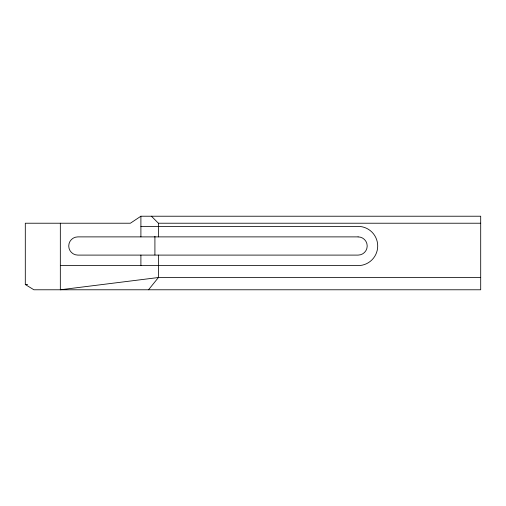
<?xml version="1.0" encoding="UTF-8"?>
<svg xmlns="http://www.w3.org/2000/svg" width="506" height="506" viewBox="0 0 506 506"><rect width="100%" height="100%" fill="white"/><g stroke="black" fill="none" stroke-linecap="round" stroke-linejoin="round"><path stroke-width="0.76" d="M148.517 289.78L158.416 277.522L158.416 255.1M140.902 216.22L130.39 223.222L25.3 223.222L25.3 284.53L33.902 289.78L480.7 289.78L480.7 216.22L140.902 216.22L140.902 236.884M151.408 216.22L158.416 223.222L480.7 223.222M140.902 226.378L358.09 226.378A19.62 19.62 0 0 1 377.71 245.992A19.62 19.62 0 0 1 358.09 265.612L60.328 265.612M480.7 277.522L158.416 277.522L60.328 289.78L60.328 223.222M25.3 284.53L27.672 284.53M158.416 223.222L158.416 236.884M154.912 236.289L154.912 254.923M140.902 255.1L140.902 265.612M358.09 236.884L77.848 236.884A9.108 9.108 0 0 0 68.74 245.992A9.108 9.108 0 0 0 77.848 255.1L358.09 255.1A9.108 9.108 0 0 0 367.198 245.992A9.108 9.108 0 0 0 358.09 236.884"/></g></svg>
